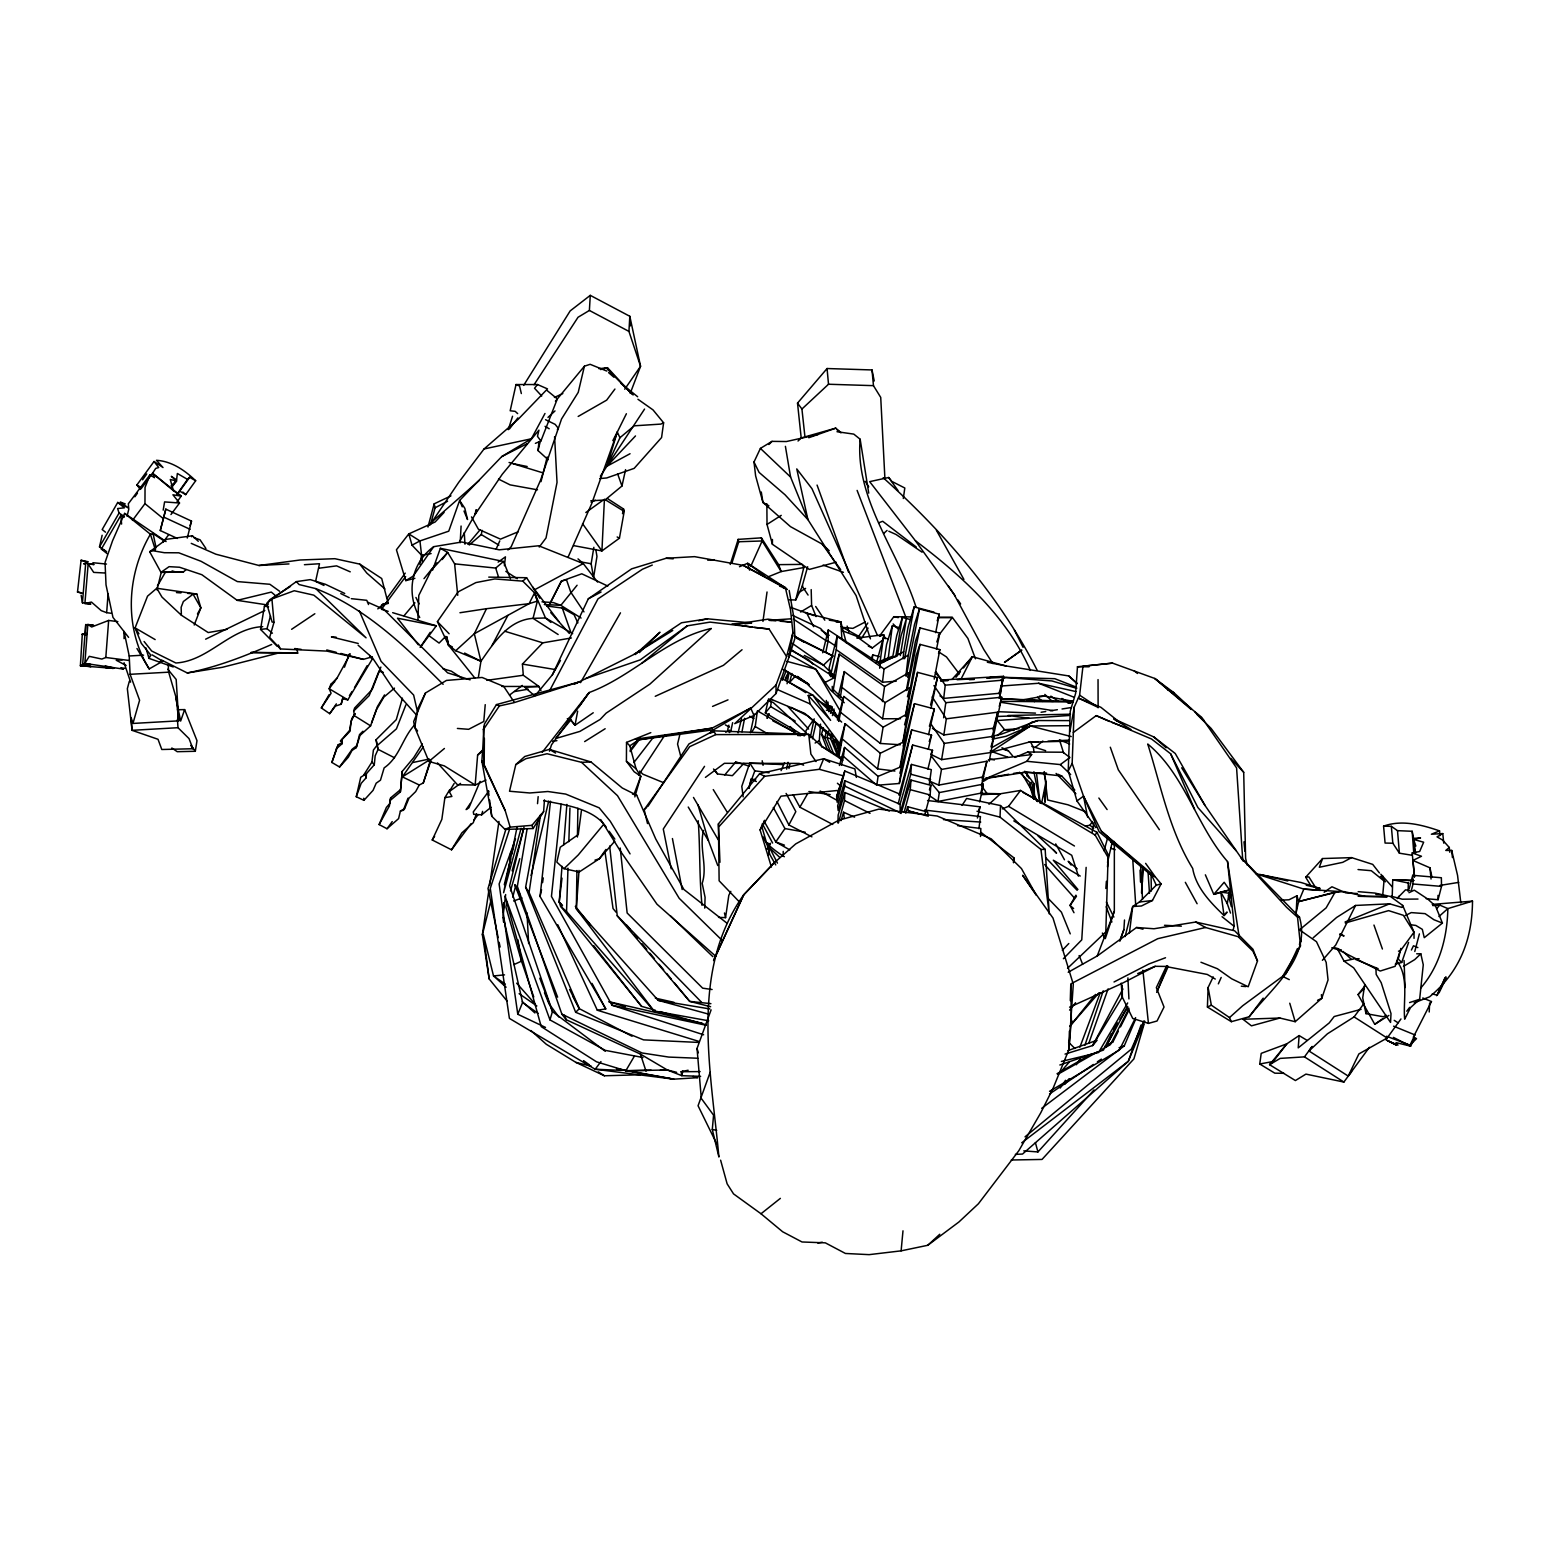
<?xml version="1.0" encoding="UTF-8"?>
<svg xmlns="http://www.w3.org/2000/svg" width="1550" height="1550" viewBox="0 0 1550 1550"><rect width="100%" height="100%" fill="white"/><g stroke="black" fill="none" stroke-linecap="round" stroke-linejoin="round"><path stroke-width="1.5" d="M124.058 638.658L124.058 631.451L129.212 655.979L130.103 674.308L139.597 700.251L132.951 723.443L178.715 720.847L176.177 679.462L167.729 669.193M856.394 777.403L854.903 768.897L823.67 758.744L759.558 773.779L718.425 823.844L719.123 880.788L740.299 902.875M776.046 685.042L734.719 723.656L753.998 715.441L776.027 693.528L776.046 685.042L786.586 656.58L792.941 632.458L790.461 609.46L785.308 587.45L743.264 565.382L694.555 556.644L666.113 558.271L631.625 568.85L588.303 598.823L552.362 674.812L535.196 695.601M1105.286 938.641L1114.334 911.264L1114.353 841.456M698.197 820.725C700.29 849.284 699.147 876.99 702.034 905.374M844.789 786.102L844.808 780.696L900.066 804.276L900.259 812.82L844.789 786.102L838.182 810.514L837.639 805.903L844.808 780.696M634.841 796.913L640.809 776.298L634.105 771.706L626.413 761.244L626.529 742.392L650.806 732.646M484.375 738.342L484.181 764.809L505.184 810.572L510.163 827.138L531.941 825.336L543.624 811.599L544.457 799.858M783.176 855.988L783.215 851.376M836.148 562.185L809.294 569.431L772.404 544.302L772.442 539.477M825.782 652.395L828.107 641.061L828.281 629.92L880.032 663.846L903.708 651.736L908.087 627.169L914.132 606.883L933.991 612.134M576.929 870.499L576.329 908.765L653.984 1010.949L708.718 1020.811M577.433 837.019L577.879 808.306M1095.811 827.623L1076.959 800.924L1068.241 770.873L1070.256 711.237L1075.642 693.315L1077.463 666.752L1112.551 663.129L1154.789 678.474L1173.873 692.676L1191.543 708.951M460.195 542.732L461.086 526.031M1408.117 891.424L1408.311 882.473M837 431.714L853.779 434.116L860.153 439.231C854.844 499.546 898.477 551.703 916.127 607.387M1112.551 663.129L1082.966 666.248L1079.614 695.194L1074.305 706.936L1072.154 763.433L1083.527 796.177L1099.183 831.827L1151.844 875.595L1155.254 876.835L1161.086 883.887L1152.444 900.492L1141.439 905.994L1132.701 906.498L1125.106 936.568M323.989 585.454L315.599 581.386L319.494 563.735L304.42 564.704M837.93 823.011L838.163 815.087L844.866 792.515L889.274 811.076M1069.403 1031.079L1068.841 1049.815L1053.109 1088.236L1040.728 1112.861L1018.796 1150.759L978.399 1203.769L958.927 1221.981L927.772 1245.289L901.112 1250.85L869.143 1254.647L845.428 1253.466L825.336 1242.848L802.028 1241.976L782.653 1231.766L761.011 1213.766L733.538 1193.888L727.124 1183.812L720.614 1160.175M1070.294 1000.641L1070.779 984.25L1071.36 1020.132L1068.841 1049.815L1073.298 984.231L1053.012 918.084L1022.593 875.266L1036.33 895.338L1021.489 868.601L991.225 838.86L937.188 816.017L878.85 809.119L838.724 820.241L795.731 843.898L774.361 862.672L743.709 894.834C689.382 971.056 711.024 1070.507 718.909 1157.017L712.283 1129.466L713.581 1115.186L701.317 1098.446L697.035 1048.478L711.101 1009.864M653.984 1010.949L566.544 911.536L567.978 868.174M568.831 841.669L569.954 807.957M704.746 908.126L705.076 897.295L702.189 883.345C707.846 866.237 698.837 848.044 703.584 830.413M1392.229 895.939L1392.733 879.78L1413.755 880.536L1392.733 879.78L1408.969 883.151M417.899 620.252L418.791 595.413L431.346 570.187L447.679 552.459L440.355 548.312L432.586 570.129M1181.681 767.812L1205.067 805.535L1240.736 857.247L1299.501 917.174C1311.184 958.365 1271.368 988.28 1249.184 1016.761L1231.339 1021.683L1207.411 1007.035L1208.109 987.505L1213.185 976.887M597.564 582.044L583.265 563.58L538.683 545.774L499.236 549.824L461.784 542.016L433.729 546.666C410.847 563.212 405.926 593.534 419.721 617.52M1034.276 799.044L1034.296 784.048L1024.783 771.222M85.386 632.865L85.734 624.592L93.833 625.425L87.846 624.456L84.843 663.419L123.496 669.096L120.687 667.992L125.24 668.263M1040.941 849.439L1049.234 913.841L1045.165 849.4L1040.941 849.439L1000.021 817.141L1000.506 805.554L966.619 798.463L962.027 805.361M1429.216 1011.995L1429.604 1003.315L1431.464 1001.552L1422.764 997.987M341.969 743.826L342.162 739.408L350.106 731.154L350.92 721.622L355.124 713.562L351.772 718.502L349.603 730.36L340.38 741.132L342.162 739.408L341.969 743.826L336.466 748.669L331.874 762.445L339.566 766.998L348.363 757.175L351.986 750.491L356.248 747.623L360.026 735.398L370.605 725.846L376.514 709.629L383.819 697.151L394.494 688.103M838.492 822.759L844.498 800.517L844.866 792.515M980.491 836.496L980.84 828.494L957.532 825.607M1043.789 772.52L1046.037 781.587L1045.049 802.299L1044.216 793.154M1141.536 893.052L1142.776 866.837M1296.265 911.497L1297.001 895.764L1288.98 899.794L1280.746 900.163M1142.428 882.183L1143.183 867.671M107.105 667.236L113.266 668.379L80.387 665.783L82.305 634.144L86.8 633.504M534.053 384.749L578.034 317.266L589.387 310.446L590.279 295.353L629.823 316.297L640.557 366.284L630.211 393.39M624.747 389.205L640.557 366.284L628.932 331.39L629.823 316.297L630.424 325.887M414.489 725.109C402.535 737.8 399.377 757.543 384.148 767.87L380.486 780.154L376.185 783.196L373.066 790.345L363.94 800.342L356.267 796.719L361.189 783.331L366.168 777.771L366.42 773.663L374.286 764.77L375.177 755.857L378.084 749.347L376.108 739.699L396.277 719.665L402.438 698.159M1086.143 867.38L1081.764 939.842L1063.378 958.714M1120.069 940.889L1123.905 929.535L1124.506 920.002M834.927 675.897L831.091 673.204L836.264 649.702L837.155 636.333L884.042 668.98L882.493 682.213L896.21 681.225M484.317 726.233L481.876 760.992L491.776 816.269L504.99 829.405L533.103 828.533L543.624 811.599M579.022 870.422L576.329 908.765L658.208 1000.351L708.815 1014.184M904.115 812.433L910.276 789.686L910.954 780.057L930.814 785.308L930.136 794.956L925.079 813.614M1013.564 862.653L1013.913 857.828L980.898 832.311M822.101 747.023L819.311 740.629L820.531 724.102M1307.096 1040.379L1299.132 1035.574L1298.222 1047.858L1329.222 1022.923L1334.182 1016.529L1361.094 1009.341M111.271 613.277L106.659 612.676L108.074 594.038M84.843 663.419L89.261 656.347L101.854 659.06L105.807 657.491L108.655 620.446L117.858 621.627M900.259 812.82L910.761 774.225L911.477 764.421L931.337 769.672L929.341 784.145M1105.848 888.499L1106.39 881.311M1107.494 866.973L1108.405 855.019L1096.954 832.311L1022.884 792.379M90.811 664.466L82.712 663.691L85.734 624.592M879.683 668.244L880.032 663.846M903.166 658.769L903.708 651.736M655.379 1010.29L641.526 1006.337L560.538 906.169L559.221 902.003L562.011 866.314M563.696 844.886L566.874 804.411M82.441 602.834L85.696 563.192L94.085 564.549L88.137 564.006L84.901 603.512L90.83 604.074L82.441 602.834L81.142 595.239M485.228 704.649L483.794 721.486L468.623 729.314L457.386 728.442M503.033 912.291L503.847 902.72M502.994 910.644L503.634 903.417M132.467 520.413L144.964 503.672L145.041 487.417L149.943 474.901L154.516 477.691L152.539 473.293L155.697 468.41L158.72 467.538L154.031 461.493L136.904 484.937L140.372 489.374M1013.506 862.498L1013.913 857.828M1380.469 876.486L1382.794 876.157L1384.014 880.942L1382.755 894.834L1375.838 894.486M537.521 803.656L538.16 796.642M901.112 1250.85L902.991 1230.816M903.301 498.48L904.812 488.017L891.812 481.391L888.673 477.497L869.666 481.643L915.43 540.756L954.083 594.367L983.901 649.663L992.93 663.613M1230.526 913.086L1227.309 903.689L1229.557 889.971L1224.171 882.279L1213.786 894.369L1205.358 874.82M561.1 804.217L551.451 896.404L611.979 1005.214L703.623 1034.78M882.434 701.588L884.566 686.495L839.189 654.197L833.048 691.145M840.391 697.171L844.285 671.576L885.108 702.615L882.628 718.774L900.531 718.716M1396.918 961.116C1409.26 977.062 1402.944 1000.254 1404.668 1019.222L1410.461 1007.674L1419.645 999.285L1423.268 964.798L1420.808 953.812L1416.7 953.792M1386.126 1015.231L1383.511 1016.781L1365.976 1013.642L1366.325 1010.309M548.099 459.711L538.024 450.566L538.993 441.692M557.768 924.749L597.312 1010.232L605.759 1008.934L540.059 896.481L550.502 801.234M430.861 760.759L423.286 782.982L419.256 784.998L415.671 791.604L409.026 798.114L404.589 808.693L400.404 811.018L398.602 818.613L387.016 828.746L379.111 824.561L389.399 805.981L390.038 800.594L400.384 791.895L402.225 771.396L413.734 757.621L422.298 743.942M82.014 593.146L77.5 592.042L81.084 560.267L88.156 561.739M504.409 565.711L505.436 556.857L498.131 562.107M1432.258 904.406L1472.5 901.131C1472.287 939.513 1459.654 972.005 1429.546 996.844L1414.123 1002.85M562.224 905.801L559.221 902.003L561.991 878.153M905.898 675.936L908.319 655.127L914.539 624.321L919.46 608.956L939.319 614.207L935.677 632.691M945.248 685.178L1002.695 680.159L1000.525 693.179L943.698 698.411L945.248 685.178L936.045 671.828M1031.138 782.285L1034.16 788.369L1034.431 795.111L1033.211 793.445L1034.296 784.048M503.091 915.798L505.649 894.544M508.478 870.906L509.059 866.179M509.621 861.451L510.764 851.996M1129.427 932.906L1132.701 906.498L1139.386 902.023L1156.261 885.186L1161.086 883.887M356.267 796.719L360.743 777.248L366.42 773.663L363.94 774.69L371.923 762.077L373.414 750.045L376.999 745.317L376.108 739.699M171.062 487.727L176.564 479.957L177.378 473.486L187.55 479.415L189.662 477.303L195.668 480.752L185.709 494.624L179.703 491.137L177.049 494.547M843.433 756.361L844.556 747.429L878.075 776.376L876.777 785.269L843.433 756.361L841.417 765.332M888.15 658.944L892.335 625.812L898.942 627.576M872.166 659.544L872.747 654.894L879.373 656.638M400.384 791.895L402.225 771.396M581.386 810.805L578.266 834.597L560.267 847.211L556.837 862.129L564.026 868.697L579.254 871.952L599.346 858.758L614.749 841.262M842.425 760.372L838.821 757.291L845.137 723.676L880.284 753.242L877.591 768.897L894.931 771.028M637.941 399.261L653.015 409.897L663.613 422.782L661.579 437.546L634.163 468.371L606.709 477.962L599.637 478.562M879.877 663.381L883.442 637.651L887.859 638.833M1283.846 1073.317L1274.817 1073.181L1259.743 1063.997L1261.216 1053.361L1286.771 1043.867L1299.132 1035.574M449.81 789.589L444.889 797.649L441.847 819.349L432.237 839.984L451.534 849.807L471.142 823.592M762.949 621.414L767.037 591.984M752.041 731.619L755.238 726.543L757.408 710.83L800.342 735.727M906.304 690.544L915.469 641.138L919.944 627.886L939.804 633.136L936.471 649.295M943.64 717.786L945.791 702.692L933.952 685.565M935.347 672.351L941.238 680.043L1003.548 676.304L999.266 698.333M482.496 750.2L477.632 755.024L475.172 785.036L457.444 784.707L437.429 762.91M542.577 882.628L543.256 877.92M507.044 1001.029L489.161 978.903L482.379 934.727L488.948 889.874M489.645 885.147L498.964 821.423M632.012 1036.233L579.312 1008.663L529.073 892.471L540.562 814.525M718.522 917.368L725.555 917.658L728.81 895.338L730.806 891.366M879.024 785.075L899.31 783.486L901.829 766.436L911.71 729.895L931.55 735.146L928.334 749.134M939.3 792.573L983.262 784.145L981.731 792.98L937.982 801.466L939.3 792.573L929.012 780.386M1364.678 984.734L1362.721 997.909L1365.976 1013.642M400.152 789.919L390.677 797.843L389.806 803.578L386.396 807.376L379.111 824.561M905.374 716.313L916.031 655.882L920.002 644.374L939.862 649.624L934.224 679.113M946.333 718.812L997.696 712.186L994.344 728.054L943.834 734.971L946.333 718.812L932.189 696.899M883.887 661.85L886.581 644.471L892.335 625.812M171.818 747.991L177.243 751.692L195.319 751.285L196.986 740.687L184.624 709.609L177.456 709.726M989.21 761.244L993.976 736.211L944.299 743.399L931.337 724.586M478.407 677.098L480.946 661.249L474.319 633.737L486.468 608.704L529.092 603.686L537.404 601.071L535.06 594.096L545.503 617.966L550.889 622.441M177.359 538.451L160.27 530.546L165.811 509.136L191.502 521.091L187.279 538.044M160.27 530.546L165.811 509.136M776.027 693.528L788.931 657.316L792.941 632.458M804.334 735.94L765.332 712.903L770.583 706.548L771.319 702.034M595.801 549.514L596.963 556.431L593.572 577.607L591.151 563.754L593.863 547.305M900.221 744.775L880.4 743.458L883.093 727.202L907.602 713.697L917.581 672.371L937.421 677.621L931.085 708.059M900.317 655.572L906.44 618.508L900.996 636.042L897.295 655.921L878.734 662.993M902.798 742.702L907.602 713.697L904.561 724.819M930.872 754.385L941.606 759.655L944.299 743.399M277.179 646.273L260.536 629.397L264.43 606.186L268.286 603.88M163.196 510.144L164.591 501.909L179.529 503.014L170.946 514.542M895.764 656.696L902.352 617.462L910.857 619.69M527.019 829.424L517.332 886.309L561.894 1014.165L566.196 1019.706L640.46 1054.116L667.314 1069.984L681.806 1075.681L700.639 1076.359M900.046 766.94L904.425 741.481L914.481 703.681L934.34 708.931L928.566 734.681M930.058 781.413L938.796 785.094L941.489 769.439L931.453 756.206M838.744 721.409L843.801 696.454L883.093 727.202M475.966 509.776L475.153 514.329L459.594 541.454M573.558 545.6L601.923 550.928L619.438 538.199L624.204 511.403L623.565 509.02L607.561 498.635M787.071 683.744L789.008 672.816M1069.888 731.697L1074.305 706.936M945.791 702.692L1001.726 697.229L993.492 735.921M1092.169 832.098L1093.816 822.856M904.658 658.731L914.132 606.883M698.74 1042.433L643.56 1039.876L575.67 1012.305L525.624 887.201L538.238 818.904M423.286 782.982L429.582 762.833M577.666 711.14L575.011 725.264L569.199 718.018M876.777 661.637L883.442 637.651M920.002 644.374L905.491 716.468M741.985 731.774L744.581 718.347M749.154 788.446L750.917 779.282L755.644 779.553M505.184 810.572L481.876 760.992L484.181 764.809L483.387 729.604L484.491 723.908L496.446 704.591L578.886 682.058L634.066 654.391L672.739 630.462M788.969 768.509L789.88 763.937M906.266 675.936L919.46 608.956M419.798 564.239L421.6 555.249L419.934 540.931L408.793 533.898L396.432 549.785L405.771 580.611L414.877 578.344M1041.561 803.559L1046.037 781.587M517.022 827.429L503.595 892.722L521.11 828.223M981.421 785.618L986.943 761.224L941.489 769.439M343.131 697.597L341.174 704.204L335.439 706.083L329.685 713.678L321.334 707.943L329.142 694.613M786.644 769.129L788.039 762.309M907.099 690.176L919.944 627.886M1233.238 929.903L1234.149 925.544L1227.522 861.548C1196.464 825.84 1184.936 774.593 1147.736 744.019C1160.969 786.024 1169.301 830.451 1192.686 868.426C1195.999 887.666 1210.473 902.507 1224.035 915.546L1226.864 912.659M810.243 737.664L814.176 718.832M902.914 742.586L917.581 672.371M682.794 1070.953L681.806 1075.681L681.148 1071.709L688.123 1070.236M356.248 747.623L359.522 734.603L362.952 731.232M730.67 731.813L732.646 722.668M750.413 732.685L754.424 714.163M469.262 544.999L481.275 534.576L482.186 530.371M496.155 549.068L499.778 540.892M590.802 500.805L605.062 499.972L621.976 486.002L625.58 469.631M540.059 896.481L541.551 889.681M429.66 525.392L458.722 482.341L484.046 448.977L518.204 419.275L547.499 388.895L537.521 384.536L516.014 384.555L510.183 410.769L515.181 411.351L517.661 413.618M930.562 704.998L937.421 677.621M900.317 766.882L914.481 703.681M1295.645 914.829L1298.59 901.616L1303.841 889.099L1339.239 891.521L1298.59 901.616L1297.001 895.764M104.838 550.386L99.51 546.898L102.145 535.254M622.499 513.689L623.565 509.02M812.433 738.808L815.998 723.385M341.174 704.204L342.453 698.721L347.839 699.864L372.058 659.428L369.714 655.476M390.038 800.594L390.677 797.843M830.839 752.486L824.813 737.936L826.363 731.232M830.49 713.31L832.04 706.587M899.31 783.486L911.71 729.895M765.332 712.903L768.587 698.837M1107.514 862.401L1111.912 843.568M781.084 770.641L784.571 762.639M768.219 854.941L769.827 848.102L769.033 843.626M606.825 371.07L590.124 364.308L584.408 366.207L578.227 392.363L561.546 418.984L540.621 480.054L511.19 546.743L507.935 549.959M727.26 923.413L683.879 889.467L655.727 838.976L636.682 795.169L622.286 788.02L590.976 761.961L549.359 749.386L524.752 756.497L515.801 764.596L509.524 791.236L529.771 792.98L547.867 791.507L565.711 794.084L599.172 807.821L610.254 821.248L630.056 853.876M531.088 875.479L548.7 801.098M804.915 735.281L806.019 730.631L812.82 720.789M1400.812 948.406L1398.274 959.101L1401.723 962.434L1408.601 942.439M680.237 732.937L677.563 744.077L681.109 757.698M156.996 589.949L161.258 572.26M979.581 801.893L981.731 792.98M822.701 652.763L828.281 629.92M538.024 450.566L540.252 441.479M504.292 884.663L510.628 858.855M511.791 854.147L514.096 844.769M523.997 827.332L509.621 885.844L552.439 1011.549L605.236 1051.268M838.279 696.086L844.285 671.576M898.244 803.791L912.659 745.027L932.519 750.278L927.908 769.091M977.391 817.993L980.123 806.833L927.559 800.517M833.919 754.366L827.002 737.529L828.63 730.941M832.428 715.596L834.055 709.009M738.052 732.898L741.52 718.948M789.008 599.811L795.712 599.986L803.811 567.552L802.241 564.394L778.604 564.646L761.379 537.85L738.168 539.381L730.244 564.452M899 795.189L912.659 745.027M929.399 726.214L934.34 708.931M127.042 516.208L128.747 509.408L128.34 503.75L149.943 474.901M541.008 481.643L547.189 456.959M482.379 934.727L491.176 899.659M387.016 828.746L392.228 821.577M837.872 756.206L830.664 738.788L831.846 734.119M999.343 697.829L1000.525 693.179M512.759 897.121L515.724 885.476M837.155 636.333L829.056 668.186L831.091 673.204M907.447 696.803L909.773 687.658L885.108 702.615M991.942 737.296L994.344 728.054M1426.194 898.709L1438.071 899.717L1441.519 886.406L1441.364 877.746L1412.728 875.304L1409.221 888.673M728.868 725.167L727.764 729.449L729.372 732.549M833.183 677.137L839.189 654.197M1411.294 890.63L1413.038 883.984L1412.728 875.304M1414.782 951.487L1419.393 933.894M1002.346 680.857L1003.548 676.304M427.974 527.058L434.155 503.847L450.972 495.864M805.748 692.637L789.531 682.446L791.934 673.475M907.622 677.253L908.842 672.7L884.566 686.495M992.969 729.914L997.696 712.186M272.412 633.194L267.007 628.68L270.456 615.97M837.426 720.072L843.801 696.454M999.246 706.374L1001.726 697.229M430.726 523.842L435.104 507.78L434.155 503.847M512.139 870.829L523.454 829.25M845.137 723.676L838.647 747.468L838.821 757.291M998.994 693.741L1002.695 680.159M1104.104 850.795L1107.882 836.942M978.903 828.727L980.472 816.598L924.594 810.069M903.166 746.015L904.425 741.481L880.284 753.242M982.119 778.488L986.943 761.224M807.647 566.738L802.183 586.132L808.073 595.064M990.973 746.926L993.976 736.211M839.422 765.487L844.556 747.429M899.872 773.295L901.829 766.436L878.075 776.376M980.685 793.174L983.262 784.145M900.066 804.276L911.477 764.421M488.793 791.217L473.293 811.89L473.699 814.331L481.624 814.835L482.612 811.367M507.199 902.313L505.881 906.924L521.498 961.155L533.762 996.999M510.512 890.824L519.773 858.661M344.72 593.456L325.519 584.331L310.291 579.623L296.36 581.618L271.928 598.959L274.001 622.344L269.642 637.418L280.414 648.946L326.876 651.097L363.339 659.351L372.329 656.812M1143.978 1024.55L1133.902 1058.902L1042.026 1159.439L1011.278 1160.001M642.998 1057.526L605.256 1050.358L549.959 1019.9L552.439 1011.549L539.768 978.166M827.39 749.832L821.481 734.274L823.418 727.706M828.591 710.171L829.889 705.792M871.449 659.292L872.747 654.894M836.632 796.7L844.808 771.009L837.136 802.241L836.632 796.7L844.808 771.009L900.531 794.414M901.034 813.498L910.954 780.057M929.438 789.919L930.814 785.308M506.094 828.572L488.017 888.538L498.17 937.653M370.605 725.846L354.466 715.771L353.691 711.043L354.621 708.001L372.194 689.498L380.874 667.101M626.394 413.734L617.288 432.062L606.883 466.279L600.373 476.218M840.991 820.686L843.587 812.219L854.573 817.16M905.762 813.208L907.738 806.756L927.597 812.006L928.276 816.191L908.416 810.941L907.738 806.756M1228.743 898.128L1230.061 893.866M902.352 617.462L896.772 635.403L892.858 656.134L876.137 662.741M788.931 657.316L794.917 638.368L794.065 618.779L789.183 590.434M190.108 525.489L191.502 521.091M549.475 751.208L551.509 744.833L589.116 692.54C632.264 676.556 665.783 638.523 711.295 628.486L649.857 684.151L606.127 713.155L600.16 719.433L579.894 731.406L555.539 738.575L570.788 719.956L575.011 725.264L593.243 712.768M508.264 429.679L512.546 416.252M731.833 563.309L738.749 541.744L738.168 539.381M937.208 620.794L939.319 614.207M1358.188 891.657L1374.85 893.071L1390.505 896.52L1402.692 905.433L1414.007 932.228L1399.999 951.371L1395.155 966.309L1380.217 971.036L1338.58 949.859L1331.779 947.806M509.562 829.289L490.284 888.382L509.408 1018.408L595.181 1069.248L673.882 1079.168L697.732 1077.676L693.044 1076.494M936.82 641.971L939.804 633.136M1084.884 1045.32L1103.232 990.818M710.171 1072.309L698.062 1105.751L716.759 1143.919M782.847 764.576L749.754 763.104L741.791 786.354L743.167 796.894M938.525 653.461L939.862 649.624M184.624 709.609L180.653 721.06L175.789 697.694M1141.033 1025.054L1128.322 1061.304L1022.535 1154.053L1015.347 1154.362M342.356 742.373L338.191 744.814L331.874 762.445M1088.798 1043.266L1108.076 988.919M1402.692 905.433L1401.975 907.447L1389.614 903.824L1355.591 905.452L1336.623 917.464L1313.199 937.769M476.489 813.711L473.254 822.721L461.842 832.893L451.534 849.807M630.056 453.724L606.883 466.279L619.942 437.72L617.288 432.062L591.616 503.866L568.172 556.954M1408.969 892.703L1414.278 890.165L1427.724 899.019L1435.591 906.188L1442.411 923.083L1424.256 937.692L1422.319 929.341L1415.848 925.447L1409.744 924.614M1068.202 972.257L1097.381 955.885L1136.557 927.501L1153.994 928.76L1195.728 922.037L1234.633 930.794L1252.981 949.278L1257.496 960.942L1248.176 986.769L1231.649 978.786L1217.389 968.731L1200.959 962.259M515.511 838.996L499.119 883.984L517.778 1014.243L545.523 1027.418M371.535 722.804L377.444 706.587L384.516 694.904M748.476 788.136L754.811 770.834L749.754 763.104M513.961 701.743L503.711 686.417L482.089 677.466L446.439 680.431L425.475 693.005L413.656 721.583L414.741 727.26L428.904 761.418L444.327 765.894L475.172 785.036L486.002 780.018M929.225 741.462L931.55 735.146M344.449 667.197L349.331 654.042M1079.885 1047.219L1100.19 992.891M1119.662 940.85L1123.905 929.535M350.281 653.868L336.989 678.183L330.77 684.48L329.181 688.723L331.099 693.276L321.334 707.943M1351.619 857.634L1322.576 858.545L1319.321 867.264L1342.726 862.342L1351.619 857.634L1372.699 864.377L1379.403 872.941M634.028 794.317L640.809 776.298L636.062 768.781L629.823 745.841L626.529 742.392M476.799 510.047L475.153 514.329L502.258 474.261L538.935 430.144L537.482 436.364L540.911 440.994L535.389 443.358M764.576 820.299L761.999 827.041L769.904 854.631L775.717 864.9M1070.546 1025.654L1072.251 1021.159M1097.168 956.118L1114.334 911.264M194.215 625.018L200.861 607.852L196.831 594.057L156.782 588.264L147.541 596.149L135.083 627.886L141.321 643.366L150.834 655.204L148.955 658.363L173.251 666.965M400.404 811.018L403.291 810.321L408.018 798.153M540.911 440.994L557.322 398.912L547.247 390.639M405.906 704.843L396.432 728.849L377.599 745.221M771.454 867.07L760.101 829.967L762.697 823.476M768.877 713.891L767.076 718.386L769.168 714.085M782.363 680.295L785.966 671.344M329.685 713.678L336.35 703.874M517.778 1014.243L522.583 1002.521L503.227 916.728M931.066 753.862L932.519 750.278M759.558 773.779L764.654 776.279L819.33 769.304L823.67 758.744L829.715 762.29M1144.772 1021.276L1128.322 1061.304L1021.702 1142.815M1156.649 992.368L1167.615 965.669M480.093 781.394L468.914 807.783L466.124 809.604L470.367 803.404M1111.544 1033.559L1103.426 1050.086L1059.832 1065.005M1041.716 1108.327L1124.254 1045.882L1135.608 1019.28M339.566 766.998L352.373 749.038L356.655 745.763M166.083 541.57L124.62 513.399L112.549 540.776L105.051 562.417L106.02 584.893L112.956 617.384L128.611 637.379M1218.339 983.863L1221.187 977.449M336.466 748.669L338.191 744.814M978.728 809.991L980.123 806.833M1143.958 1020.869L1131.384 1049.098L1025.034 1136.828M1157.521 990.469L1168.158 966.58M750.684 566.506L762.154 540.969L761.379 537.85M1297.466 948.561L1285.957 973.846L1242.635 1005.795L1229.518 1017.575L1231.339 1021.683M1299.384 944.357L1301.303 940.133M743.709 894.834L713.601 960.496L743.709 894.834L774.361 862.672M829.231 550.773L822.352 544.205L790.5 526.651L762.949 502.452L755.625 475.869L753.998 461.997L760.411 448.396L772.016 441.363L786.393 441.537L818.09 434.484M1166.666 965.727L1156.339 987.621L1164.031 1007.035L1157.056 1021.004L1148.434 1023.388L1132.74 1018.466L1122.336 997.212L1121.173 983.146M1369.406 1047.277L1343.889 1082.055L1305.933 1074.111L1295.393 1080.544L1269.566 1064.695L1280.164 1058.398L1304.48 1056.868L1312.133 1046.424L1308.975 1050.978L1348.229 1076.087L1358.866 1053.942L1387.134 1038.016L1400.967 1018.951M1386.572 1036.253L1410.035 1045.146L1414.026 1036.834M1414.627 1037.822L1410.636 1046.153L1396.066 1042.608L1397.984 1045.107L1387.289 1040.592L1396.453 1045.107L1385.622 1039.546M1117.395 1022.923L1105.848 1046.928L1127.722 1006.531M1410.035 1045.146L1416.526 1038.616L1413.309 1037.163L1431.464 1001.552M1411.411 950.014L1413.464 945.791L1417.862 947.592M557.361 429.796L558.174 428.149L555.191 424.39L545.581 419.701M785.889 679.675L787.981 675.374M1444.91 977.837L1437.334 995.255L1432.258 993.899M1439.039 992.872L1446.208 978.089M425.475 693.005L418.054 708.098L414.741 727.26L417.551 730.941M795.712 599.986L802.667 585.803M1436.637 995.681L1445.918 976.732M1107.068 1045.979L1112.978 1041.813L1118.325 1031.196M1120.456 1026.933L1129.02 1009.922M1135.608 1017.633L1119.332 1050.086L1049.544 1091.336M1355.591 905.452L1335.751 944.996L1322.402 960.303M534.576 592.875L529.092 603.686L474.319 633.737L455.7 650.729L448.279 644.877L446.71 636.585L448.802 645.556L437.41 621.627L458.122 591.868L475.908 582.587L494.799 578.944L522.796 581.153L534.576 592.875L537.404 601.071L533.045 618.353C508.09 620.077 493.966 642.766 480.946 661.249L455.7 650.729M961.039 679.094L972.373 656.735L1006.008 665.958L1068.783 675.955L1077.037 683.298M1129.001 1008.256L1110.401 1044.622L1101.973 1049.389M549.398 604.481L561.371 581.153L581.773 573.791L607.813 586.074M612.851 440.626L617.288 432.062M811.909 836.864L788.873 824.949L795.828 811.638L786.102 793.426M1068.241 770.873L1072.154 763.433M492.028 645.498L507.896 615.428M785.327 678.299L788.388 672.564M1122.936 988.958L1092.576 1045.591L1065.024 1054.097M444.094 512.411L435.104 522.001L408.793 533.898L412.029 545.174L419.934 540.931L448.744 531.185L459.614 500.476L501.735 456.591L531.379 438.786L544.98 413.482M367.195 665.609L354.524 687.561M197.47 613.897L200.861 607.852L193.091 594.192L183.365 601.516L181.137 607.329L181.389 615.234L208.204 632.555L226.998 629.339M552.362 674.812L560.461 660.436M580.553 682.639L620.465 612.831M1358.652 896.288L1387.211 896.733L1364.775 896.326L1344.082 891.599L1335.131 892.102L1326.141 907.874L1299.966 929.458M125.221 503.886L120.338 502.103L128.476 508.012L117.722 502.452L102.184 529.538L105.497 532.192M832.738 824.464L799.877 807.201L807.763 793.484M549.281 691.339L597.971 598.901L642.456 569.238L652.279 565.072M99.51 546.898L119.079 513.031L117.606 508.555L124.426 507.819L117.722 502.452M107.279 553.757L101.37 549.049L120.861 515.356L124.388 516.944M157.403 586.016L165.501 572.047M1075.933 895.183L1070.043 905.394L1073.995 912.717M549.959 1019.9L504.99 896.132L541.241 1026.642L596.556 1061.827L625.812 1070.74L634.434 1056.073M1282.761 976.209L1300.527 945.926L1297.544 917.251L1286.597 907.331L1240.736 857.247L1243.236 861.199M1127.683 1002.947L1098.524 1052.527L1061.401 1061.44M444.889 797.649L451.903 796.467L449.248 791.566L454.169 783.486M766.804 849.381L770.524 843.258M1122.374 996.844L1092.576 1045.591L1097.09 1040.244L1067.892 1050.609M1113.656 1029.762L1117.473 1023.581M1119.991 1019.474L1127.606 1007.112M760.101 829.967L780.987 796.158L838.802 790.345M644.567 409.064L606.883 466.279L635.5 435.938M523.667 385.369L570.167 310.911L590.279 295.353M349.428 695.621L351.986 691.591M432.237 839.984L434.62 836.225M861.819 637.864L868.058 628.079M638.639 775.097L665.163 734.642M647.997 806.291L688.936 743.942L713.659 730.825L808.751 734.39L821.752 746.422L842.812 760.197M1085.291 826.034L1089.941 825.239L1092.401 821.5M704.533 766.339L663.284 829.037L671.208 868.833M1067.543 968.285L1105.809 931.899L1108.095 857.441L1095.152 835.062L1096.954 832.311M550.095 603.551L561.371 581.153L566.447 579.642L570.768 592.178L583.982 611.882M420.224 647.299L430.241 632.284M419.256 784.998L402.361 776.86L423.382 746.868M483.387 729.604L499.352 705.947L513.748 702.751L578.886 682.058L574.643 684.112M938.234 635.907L952.378 617.462L967.898 638.406L975.454 658.808M858.39 636.721L867.806 623.003M773.314 807.511L784.939 828.572L775.775 841.941L789.764 849.884M1060.219 1088.042L1065.567 1080.272M1076.281 1064.753L1080.292 1058.941M134.889 496.794L137.466 493.113M413.424 575.767L433.729 546.666M579.099 706.684L589.116 692.54L542.229 752.312M1076.494 896.268L1070.043 905.394L1073.608 908.571M177.01 494.256L187.55 479.415M605.953 849.439L599.346 858.758L594.967 860.153M142.581 479.802L146.746 473.951M1420.614 988.202C1439.756 966.076 1447.235 937.421 1447.855 908.61L1472.5 901.131M982.216 780.096L1026.836 761.302L1031.661 754.579L1027.786 752.002L1014.901 757.446M179.703 491.137L189.662 477.303M647.512 823.554L644.18 809.662L689.711 746.654L715.771 734.603L808.751 734.39L810.863 754.017L815.998 761.592M380.389 607.387L383.141 603.589M387.287 597.874L405.228 573.132M1397.422 898.574L1399.34 895.958M176.932 501.967L181.214 496.136L152.539 473.293L141.069 488.773M630.075 750.316L637.205 740.629M1308.975 1050.978L1327.42 1033.811L1354.099 1016.916L1363.826 1003.683M381.649 609.072L405.654 576.581M336.989 678.183L329.181 688.723L347.839 699.864M879.451 636.159L893.827 616.706L912.562 616.958M420.418 647.222L436.286 625.851L392.673 612.676M163.021 542.306L168.562 534.866M614.924 389.05L606.67 400.132L578.169 416.446M1406.761 1011.201L1409.667 1007.345M539.226 547.053L546.026 537.986L557.031 482.418L554.59 436.674M1002.269 808.906L1008.566 806.329L1020.52 790.442L1095.152 835.062M600.954 1061.576L595.181 1069.248L621.124 1070.353L616.493 1068.609L673.882 1079.168L625.812 1070.74L651.174 1070.275M1249.184 1016.761L1263.173 998.161M1348.229 1076.087L1351.6 1071.631M509.446 428.963L517.874 417.899M630.153 751.595L640.266 738.342M1273.286 1061.479L1286.771 1043.867L1269.566 1064.695L1273.286 1061.479L1259.743 1063.997M1064.676 1084.419L1069.112 1078.664M633.873 762.542L652.86 737.955M170.946 488.25L176.564 481.023L171.333 476.334L176.564 479.957M442.196 559.531L447.679 552.459L454.615 563.851L457.734 595.316M473.874 820.105L477.981 814.854M1388.878 1015.444L1374.753 1024.298L1358.071 994.596L1365.007 985.781M274.001 622.344L272.122 622.034L266.736 603.667L269.952 599.598L290.509 586.384M537.521 384.536L534.537 388.256L541.725 396.025M955.962 677.292L960.438 671.673M963.422 667.953L972.373 656.735L952.068 679.346M191.619 536.784L192.432 535.777L198.264 541.279M794.22 636.197L832.951 655.999L823.457 665.163L804.276 655.437M1069.713 1026.468L1095.54 994.422M403.291 810.321L404.589 808.693M424.002 578.634L436.829 562.863M1069.597 1010.096L1075.584 1002.734M1226.961 911.962L1224.035 915.546L1220.799 892.044L1229.557 889.971L1213.786 894.369L1220.799 892.044L1228.375 893.168M555.442 401.218L584.408 366.207M603.105 825.065L578.247 854.961L564.026 868.697M467.868 544.36L480.074 529.809M404.066 615.718L414.935 602.834M724.761 774.903L735.63 762.135M801.156 437.507L797.514 403.116L827.061 368.532L872.011 369.946L874.219 380.971M1061.304 1071.283L1068.977 1062.389M1070.585 1025.325L1099.027 992.756M1436.753 908.552L1439.756 905.103L1447.855 908.61L1438.962 916.515M713.949 731.91L709.629 733.324L712.768 729.837M1023.775 1150.875L1037.938 1151.941L1094.029 1089.921M1311.087 886.019L1305.681 877.222L1322.576 858.545M577.084 585.241L560.848 605.333L544.321 604.539M719.142 826.441L764.654 776.279M789.531 682.446L795.615 675.877M939.784 1234.246L927.772 1245.289M571.408 637.961L542.791 642.843L522.428 664.078L523.299 675.257L538.916 686.456L540.969 690.641M743.884 763.356L732.394 775.659L717.476 773.954L713.523 768.994M1062.293 950.324L1068.803 943.504M445.702 636.372L439.096 643.076L429.505 636.081M768.936 444.501L772.016 441.363M575.67 1012.305L579.312 1008.663L569.606 989.481M353.691 711.043L369.152 695.64L378.994 671.111L383.354 672.429M639.375 652.589L659.971 632.206L635.326 654.526M1358.071 994.596L1364.407 988.299M1420.808 953.812L1414.704 959.624L1403.447 966.406M798.018 441.014L801.292 437.914L835.779 428.149L841.049 432.779L837.155 429.951M804.954 436.945L801.931 409.026L828.514 384.245L873.464 385.659L880.729 397.42L884.837 477.168M547.983 417.415L555.016 410.924M988.977 804.256L1000.486 793.755L1020.52 790.442M192.432 535.777L166.528 539.303L149.691 551.761L160.968 572.337L183.287 572.124L186.136 569.548M266.736 603.667L271.928 598.959L294.229 590.744L313.817 595.161L366.071 637.825L315.774 588.613L299.111 584.563L296.36 581.618M522.796 581.153L526.593 577.724L539.807 598.222M883.771 533.394L887.046 530.449M709.629 733.324L713.194 730.127M644.18 809.662L646.738 807.414M1397.577 897.973L1405.521 889.836L1409.783 890.456M1279.874 1018.04L1251.451 1025.848L1242.984 1019.261L1279.874 1018.04L1295.199 1021.702L1321.763 998.336L1328.04 979.949L1326.18 962.395L1316.493 941.722L1299.404 929.748M432.004 521.808L479.221 480.461M171.12 485.654L176.564 481.023L170.287 479.493L173.387 490.653L181.214 496.136L172.922 494.799L179.529 503.014M454.615 563.851L495.709 568.075L503.517 561.468L510.454 578.751M1035.458 747.274L1042.84 741.036M1443.747 843.161L1442.779 833.59L1437.024 836.864L1442.566 840.003L1449.289 847.482L1445.801 850.446L1451.711 850.427L1457.562 875.382L1460.836 902.972M742.043 649.741L723.443 665.318L655.243 696.299M619.942 437.72L634.183 425.824L660.823 424.099L663.613 422.782M159.824 661.908L161.878 660.203L187.279 672.952L222.347 667.314L279.93 652.666L297.677 653.17L297.077 649.062M428.904 761.418L444.424 748.476M642.107 662.993L687.231 625.851L710.036 622.112L769.071 629.029L786.586 656.58M477.632 755.024L482.961 750.646M481.624 814.835L491.04 807.298M761.011 1213.766L780.367 1198.363M996.979 735.688L1004.555 729.701L1019.048 728.713M868.329 646.118L872.301 647.958L883.384 639.569L883.674 634.686L856.879 638.116M509.543 695.059L522.331 685.429M705.424 777.383L724.393 763.317L799.18 763.414L803.636 765.158M1073.336 732.491L1096.218 715.616L1151.514 738.982L1170.657 753.804L1197.859 807.492L1236.144 850.737M1026.836 761.302L1060.316 764.576L1069.907 757.504L1062.951 752.215L1027.786 752.002M377.774 608.879L387.248 601.981L388.159 603.396L381.455 605.294M687.231 625.851L640.247 659.874L585.706 678.571M1076.959 800.924L1083.527 796.177L1101.391 831.246L1151.844 875.595L1156.261 885.186M449.248 791.566L460.563 783.409M585.822 512.527L602.562 500.514M1324.204 892.257L1331.915 886.774L1345.923 892.916L1357.432 893.517M1374.753 1024.298L1382.561 1018.796M162.033 661.598L149.207 668.922L136.962 648.52M1049.544 1093.951L1093.389 1064.462M1097.381 1061.789L1101.372 1059.115M291.613 629.3L314.844 613.742M629.823 745.841L638.833 739.796L711.993 728.171L750.684 708.059L753.998 715.441M634.066 654.391L681.516 622.771L707.498 618.818L751.518 622.964L744.949 623.778M330.77 684.48L334.626 681.942M991.806 751.324L1030.459 725.981L1070.139 725.691M772.404 544.302L767.018 524.442L781.239 515.356M584.641 741.597L605.159 728.732M402.361 776.86L429.679 759.771M798.269 592.817L805.593 588.399M1022.399 728.151L1032.223 722.184L1037.919 720.537L1069.364 720.614M405.771 580.611L413.927 575.689M800.594 612.018L811.599 605.43L811.192 589.601M982.874 781.704L989.094 777.964L1026.584 772.094L1061.75 776.007L1074.809 790.093M271.676 644.471C244.764 656.192 216.38 667.275 187.279 672.952M1071.244 736.56L1030.459 725.981L992.136 747.429M515.801 764.596L525.876 758.686L547.092 753.746L581.541 762.329L590.976 761.961M750.684 708.059L713.601 729.759L638.833 739.796L635.384 739.195L711.993 728.171M884.042 668.98L908.319 655.127M815.106 743.031L819.311 740.629M1022.186 727.919L1032.223 722.184M1057.022 1073.724L1090.192 1054.814M1104.704 1046.541L1112.978 1041.813M264.817 610.487L205.627 639.181M1057.701 1074.363L1097.749 1051.772M566.719 722.203L570.788 719.956L567.319 718.619M588.303 598.823L601.071 592.023M1071.205 983.669L1157.753 938.699L1205.532 927.501L1238.14 936.684L1252.923 951.158L1257.496 960.942M435.104 507.78L447.582 501.231M865.21 621.996L852.926 628.37L841.921 627.324M1114.024 981.983L1149.131 963.887L1165.522 957.745M1215.277 979.058L1207.276 974.446L1165.387 966.425L1155.176 966.309L1121.696 983.572L1069.577 1007.171M825.394 682.271L834.733 677.505L790.113 648.966M501.735 456.591L527.077 443.726M591.151 502.297L595.278 500.204M725.671 732.239L729.721 730.205M1405.23 915.585L1411.256 912.601L1425.109 913.648L1433.924 919.731L1442.411 923.083M1414.549 876.99L1412.922 860.444L1421.466 856.259L1412.186 852.946L1414.472 876.719M155.775 548.836L149.691 551.761L152.404 550.657L164.319 552.711L178.812 552.808L201.035 561.294L237.344 581.579L269.855 584.273L279.639 591.286M1207.411 1007.035L1211.344 1005.194L1229.518 1017.575M1317.577 1000.292L1321.763 998.336L1321.414 994.635M554.416 397.459L562.824 393.545M513.903 964.604L521.498 961.155L517.913 939.784M534.537 589.794L583.265 563.58L578.014 558.891M504.99 829.405L510.163 827.138M712.554 706.413L727.996 699.864M1030.459 725.981L1006.066 736.289L992.136 739.195M739.466 566.719L747.662 563.289L786.024 588.186L779.669 586.21M879.586 636.391L883.674 634.686L885.302 638.678M518.184 531.786L500.476 539.148L478.388 529.209L471.491 516.886M1137.7 973.555L1155.176 966.309M1439.892 835.624L1439.543 830.897L1431.386 834.229L1442.779 833.59M1001.222 679.346L1005.698 677.524L1052.004 680.954L1076.746 688.355M1345.109 921.959L1389.614 903.824M767.831 576.968L781.2 571.562L803.811 567.552M1411.876 855.232L1399.398 853.197L1392.83 843.219L1385.08 843.064L1383.588 826.169C1401.646 819.466 1422.028 824.833 1439.543 830.897M878.656 522.815L882.686 521.265L916.283 547.053M1037.919 720.537L1001.261 734.196L992.291 736.25M513.651 901.015L521.962 897.934M1119.061 1047.761L1124.254 1045.882M85.696 563.192L83.7 563.909L87.594 562.185L81.084 560.267M808.751 437.739L835.779 428.149M1409.57 1002.579L1419.645 999.285M108.655 620.446L91.663 626.994L87.846 624.456M1341.37 949.898L1337.631 949.298L1344.063 961.116L1354.894 958.694M986.846 678.396L991.458 677.04L1054.794 678.687L1076.591 687.231M1345.322 922.986L1388.606 910.625L1403.389 915.314L1414.007 932.228L1414.046 938.331M600.586 369.559L607.484 367.699L631.625 393.7M992.155 751.982L1028.716 742.198L1038.345 741.714M1395.291 964.139L1401.723 962.434M1298.59 901.616L1335.131 892.102M262.725 626.646C229.787 628.079 208.688 661.075 175.867 662.993L151.687 651.019L144.092 641.506M164.61 541.279L153.062 533.568L150.408 534.227C126.499 575.05 123.884 628.234 149.207 668.922M767.734 700.716L772.423 699.554M1359.079 958.656L1355.688 959.489L1378.124 968.653M183.287 572.124L160.968 572.337L169.086 566.661L179.529 567.242L201.868 574.721L237.227 600.354L271.308 592.081L276.249 596.246M744.911 622.732L767.947 619.167L791.507 622.151L780.367 621.24M84.901 603.512L91.45 602.078L101.254 610.642L106.659 612.676M698.566 620.775L707.498 618.818M484.046 448.977L531.379 438.786M412.823 762.523L429.272 759.035M1412.186 852.946L1419.664 851.493L1423.656 842.212L1413.6 839.422L1415.596 853.023M988.338 759.829L1031.661 754.579M938.796 785.094L983.746 776.821M817.78 1243.042L822.314 1242.228M1023.116 699.825L1044.196 696.066L1072.484 701.162M412.029 545.174L421.6 555.249L431.113 553.583M514.561 691.552L528.201 689.188M985.606 778.255L1008.856 774.244M1013.506 773.431L1018.156 772.636M1439.931 885.438L1458.744 882.376M1067.834 703.08L1072.503 702.344L1067.698 702.111M1041.077 712.264L1045.727 711.528M1050.396 710.811L1057.371 709.706M1062.041 708.989L1071.36 707.517M552.594 741.307L556.915 740.648M459.943 612.734L486.468 608.704M941.606 759.655L991.419 752.447M598.998 368.726L607.484 367.699M486.816 680.334L523.299 675.257M191.251 543.372L215.857 554.202L258.986 565.498L300.08 559.996L334.858 558.697L359.774 564.123L381.707 578.518L388.159 603.396M319.358 568.172L336.582 565.866L350.242 571.834M1139.386 902.023L1152.444 900.492M260.536 629.397L267.007 628.68M82.712 663.691L84.998 664.621L80.6 665.434L91.101 666.539L80.387 665.783M504.525 974.873L493.52 975.958L483.445 934.921L489.161 978.903M1305.681 877.222L1308.878 876.913L1316.531 888.964M797.824 735.572L802.59 735.184M707.769 560.209L714.201 559.686M840.894 745.317L810.262 703.991L808.248 695.427L812.82 695.097L841.669 722.087M1000.68 686.069L1038.597 683.259L1075.913 691.552M1069.132 715.48L997.289 720.537L1004.555 729.701L1014.107 730.418M775.93 620.872L769.246 620.31L791.062 618.818M1432.743 905.587L1439.756 905.103M1383.588 826.169L1391.338 826.344L1397.499 830.645L1412.166 831.284L1413.6 838.376L1420.556 837.949L1413.6 839.422L1415.867 846.087M625.812 1070.74L667.314 1069.984L676.672 1072.348M129.212 655.979L143.569 655.166M122.121 659.893L116.231 660.242L126.151 665.493M132.951 723.443L131.111 717.611L132.06 730.321L158.023 739.292L161.801 749.502L192.936 748.747L189.023 738.594L177.998 727.706L132.06 730.321L127.352 688.646L129.309 681.341L130.607 682.077L124.058 662.722M130.103 674.308L168.679 672.177L176.235 698.12L178.715 720.847L177.669 716.972M258.986 565.498L288.978 563.929M1047.974 741.21L1069.655 740.106M940.54 680.528L947.651 680.179M957.106 679.694L973.691 678.861M987.893 678.125L999.711 677.524M751.518 622.964L732.084 623.894L752.215 627.13M836.206 622.131L840.817 621.918L846.222 642.727M981.382 794.646L1000.486 793.755L981.266 793.368M940.656 680.993L947.864 680.663M969.428 679.675L974.233 679.462M1297.544 917.251L1299.501 917.174M193.091 594.192L196.831 594.057L187.763 593.398M998.568 716.429L1010.581 716.003M738.749 541.744L762.154 540.969L781.2 571.562L778.604 564.646M640.441 1074.77L604.403 1075.777L575.961 1062.428L546.239 1044.235L530.914 1030.537M1028.716 742.198L1069.074 741.152M1070.469 714.201L1008.062 715.499L1029.316 718.289M660.397 1070.12L667.314 1069.984M1039.449 696.144L1044.196 696.066M938.234 617.636L952.378 617.462L938.331 617.288M1417.998 899.058L1402.169 899.194L1391.222 896.191M681.148 1071.709L700.116 1071.592M501.851 686.456L538.916 686.456L524.636 687.134L533.684 694.981M543.663 800.653C564.646 805.089 593.185 807.996 606.341 827.351M1077.463 666.752L1089.069 666.791M279.93 652.666L250.906 652.511L297.677 653.17M1001.494 701.317L1073.007 701.976M1358.149 896.249L1364.775 896.326M488.754 577.123L526.593 577.724M769.246 620.31L771.919 620.349M1022.845 772.307L1046.599 773.121M999.479 711.76L1035.497 713.116M336.079 637.127L331.429 636.934L358.224 643.463M1072.852 701.588L1000.506 698.721L1022.089 699.864M697.791 1058.243L668.786 1057.081L642.068 1052.973L561.894 1014.165M1026.875 700.096L1053.283 701.394M1164.496 925.292L1181.391 926.164M104.334 572.977L93.698 572.396L88.137 564.006M826.382 710.229L831.188 710.52M541.996 601.846L553.428 602.601L560.848 605.333L581.095 618.043M943.427 819.601L980.724 822.062M176.448 592.584L180.982 592.914M710.908 1003.664L689.711 1001.378L617.229 915.759L609.654 846.048M82.092 634.376L86.432 634.706M666.113 558.271L673.204 558.833M1320.406 890.417L1303.841 889.099L1256.256 873.871L1301.031 882.493L1320.116 888.46L1306.243 885.244M1413.038 883.984L1441.519 886.406M1241.298 986.188L1245.89 986.575M1358.033 869.55L1371.304 870.712L1384.014 880.942M113.266 668.379L105.807 667.663L114.409 668.166L105.284 665.938M92.884 562.727L106.485 564.064M82.305 634.144L86.567 634.57M754.443 627.479L769.071 629.029M351.288 598.668L366.788 600.315L368.551 604.558M105.807 657.491L128.805 660.436M546.762 606.011L562.301 608.046L574.062 614.711L577.898 622.906M294.655 648.539L301.204 649.392M754.811 770.834L769.071 772.791M808.887 791.527L830.199 794.588M1398.468 951.138L1399.999 951.371M712.109 989.52L702.654 988.164L627.149 913.008L620.213 848.005M829.289 620.194L840.817 621.918L841.844 638.329M237.227 600.354L267.84 605.004M264.43 606.186L268.596 606.844M1001.378 702.382L1052.934 710.617M522.428 664.078L555.481 669.6M658.208 1000.351L709.822 1008.934M579.564 561.701L591.151 563.754M537.501 489.819L510.124 484.879L498.519 479.086M784.939 828.572L805.186 832.195M436.286 625.851L397.498 618.198L418.345 644.819M712.283 1129.466L716.72 1130.318M77.5 592.042L81.549 592.856M987.35 662.257L1006.008 665.958M513.399 463.721L527.174 466.511M893.827 616.706L898.264 617.617M440.355 548.312L503.517 561.468M611.979 1005.214L706.335 1025.306M655.359 998.142L673.979 1002.327M989.675 758.899L994.403 759.965M609.111 1001.726L702.363 1023.291M1260.072 874.529L1287.779 880.962M575.961 1062.428L591.344 1066.226M326.759 649.954L336.156 652.279M340.845 653.441L363.339 659.351M790.946 607.426L806.775 613.219L840.817 621.918M710.597 1006.706L689.711 1001.378L674.366 982.816M977.004 811.231L1000.021 817.141M632.497 794.084L636.682 795.169M910.761 774.225L930.601 779.476M910.276 789.686L930.136 794.956M908.416 810.941L918.356 813.576M1136.557 927.501L1142.97 929.206M786.741 661.308L815.765 669.154L830.354 689.789L844.246 702.751M819.33 769.304L843.568 775.911M1334.259 947.573L1338.754 948.833M659.99 1011.607L706.161 1024.802M1339.646 934.689L1344.082 935.948L1339.956 933.817M1003.916 749.522L1008.411 750.82L1012.828 756.148M442.816 668.67L451.379 671.189L462.152 678.261M768.567 701.026L773.082 702.382L805.981 732.588M381.455 609.324L388.178 611.339M609.092 1001.881L625.231 1006.686M509.078 462.481L542.752 472.808M504.816 631.257L542.791 642.843M597.312 1010.232L698.914 1041.406M172.069 570.884L176.332 572.202M470.115 679.83L447.621 672.855L383.683 609.266L367.524 602.136M1031.854 746.344L1045.649 750.684M735.708 761.864L749.309 766.204M1110.827 848.296L1115.147 849.749M883.19 477.71C944.299 532.832 999.653 596.246 1037.124 670.201M827.002 737.529L830.664 738.788M990.14 751.033L1007.791 757.175M823.05 565.091L843.433 572.318M762.852 836.574L766.049 842.561L770.234 844.033M804.915 612.327L814.234 615.66M193.731 537.54L200.066 539.807L205.917 548.487M784.455 845.157L775.775 841.941L764.111 821.209M1111.641 722.261L1130.938 729.469L1113.927 718.89L1153.878 736.986L1175.229 753.474L1205.067 805.535M830.257 675.8L834.733 677.505M843.064 631.005L855.91 636.004L872.301 647.958M1038.597 683.259L1073.879 697.171M1085.271 811.638L1067.989 804.799L1047.645 799.994L1044.274 771.609M1393.605 1026.178L1415.324 1035.071M663.768 782.75L642.94 774.225L639.549 771.106M1069.655 744.019L1059.483 739.834L1063.668 753.203M750.917 779.282L756.361 781.529M516.014 384.555L519.56 386.028L521.342 393.545M770.195 698.837L804.683 713.368L833.474 736.773M1412.922 860.444L1429.952 867.806L1431.929 876.932M778.023 689.827L810.262 703.991M1096.218 715.616L1109.49 721.467M888.847 531.262L896.055 534.479L922.076 552.188M782.808 587.566L787.051 589.484M1057.991 774.283L1061.75 776.007M1403.68 1042.918L1410.636 1046.153L1393.411 1037.396M164.455 517.409L190.069 529.306M792.496 615.35L820.648 628.544L828.029 636.953M1167.479 689.673L1173.873 692.676M496.446 704.591L499.352 705.947M841.204 626.626L861.567 637.844M1001.939 747.739L1008.411 750.82M101.37 549.049L106.621 551.548M1283.439 976.81L1289.29 979.639M340.787 593.592L349.196 597.661M796.894 638.387L832.951 655.999M452.368 646.931L448.279 644.877L474.746 677.931M464.613 653.073L480.946 661.249M844.498 800.517L870.034 813.363M315.774 588.613C366.401 608.472 405.364 646.583 443.126 684.325M394.533 757.776L378.084 749.347L376.999 745.317M791.139 707.401L807.531 715.848L840.236 744.833M772.752 720.789L794.084 731.929M589.387 310.446L628.932 331.39M725.361 724.896L729.527 727.086M781.239 678.202L812.82 695.097L830.606 720.363L808.248 695.427M617.152 536.959L619.438 538.199M790.248 649.837L808.596 659.796L813.091 664.175M743.264 565.382L787.09 589.291M820.124 791.023L838.356 801.04M788.291 653.984L815.765 669.154L840.274 711.101M1195.728 922.037L1205.532 927.501M749.658 716.236L753.862 718.599M768.916 505.804L762.949 502.452L761.283 492.009M821.752 746.422L842.27 758.144M572.667 633.64L545.503 617.966L533.045 618.353L558.155 634.531M932.441 728.364L943.834 734.971M755.238 726.543L767.502 733.673M549.359 749.386L555.578 753.048M545.077 426.327L549.204 428.769M1080.214 876.041L1053.303 860.211L1077.928 889.506M155.155 639.588L135.083 627.886L138.938 633.776M770.583 706.548L795.266 721.099M782.808 669.271L806.756 683.453L834.016 711.334L839.538 719.239M1013.816 820.919L1071.728 855.271L1078.432 876.137M1061.924 698.469L1070.101 703.351M481.275 534.576L498.848 545.116M152.152 654.875L162.963 661.346M1008.566 806.329L1074.46 846.009M784.804 670.007L806.756 683.453M624.204 511.403L604.423 499.197L601.923 550.928L582.548 523.687M136.904 484.937L140.701 487.281M815.881 698.992L828.029 706.626M797.611 677.137L807.569 683.472M1354.099 1016.916L1387.134 1038.016M1304.48 1056.868L1343.889 1082.055M1394.206 1020.346L1398.061 1022.806M1030.963 698.546L1035.013 701.162M821.248 630.288L829.153 635.364M505.823 571.349L517.312 578.731M939.067 652.163L946.469 656.929L959.276 673.863M794.239 635.868L804.062 642.204M598.3 1071.864L604.403 1075.777M1079.614 695.194L1098.078 707.362L1078.393 698.101L1100.868 707.284L1120.999 723.346M793.406 619.109L826.634 641.002M828.107 641.061L835.973 646.253M119.079 513.031L124.368 516.557M154.031 461.493L163.002 467.538L156.453 460.311C171.759 461.222 184.954 470.386 195.668 480.752M1050.842 696.144L1058.592 701.375M928.586 795.111L937.982 801.466M939.998 695.892L943.698 698.411M505.339 984.134L493.52 975.958L506.114 987.214M519.114 993.686L536.842 1005.95M797.494 676.401L809.294 684.616M522.583 1002.521L538.141 1013.351M792.108 643.25L823.457 665.163L834.849 676.575M1344.063 961.116L1353.692 967.859L1390.544 1022.419L1391.009 1013.603L1381.186 982.661L1376.187 974.427L1375.877 967.704M836.264 649.702L882.493 682.213M583.536 1060.626L589.387 1064.831M760.411 448.396L790.577 477.051L807.899 519.599L856.104 595.587L870.441 638.871M764.479 575.806L747.662 563.289L749.561 570.148M1030.711 698.798L1034.509 701.646M834.404 676.788L828.94 672.603L830.936 676.788M1113.927 718.89L1117.298 721.486M842.58 687.89L882.628 718.774M840.952 712.632L880.4 743.458M626.413 761.244L636.062 768.781M1037.396 697.248L1042.685 701.433M1134.212 670.879L1137.487 673.475M1222.059 916.709L1233.955 926.183M915.43 540.756C961.31 575.36 1007.209 616.745 1030.324 670.394M637.651 396.742L621.046 383.334L633.136 394.998M124.62 513.399L150.408 534.227L155.388 549.901M1089.941 825.239L1093.699 828.281M1110.614 841.999L1114.392 845.041M144.964 503.672L163.176 518.533M152.539 473.293L173.387 490.653M1077.211 868.852L1068.183 861.277L1071.089 865.074M1101.391 831.246L1155.254 876.835L1145.624 863.369M843.026 739.563L877.591 768.897M1191.175 709.474L1154.789 678.474L1201.56 717.243L1236.59 767.947L1242.751 860.327M1196.619 714.124L1211.112 728.423L1243.701 772.326L1245.619 858.332L1247.149 865.074M608.588 372.62L613.897 377.231M837.407 783.234L840.894 786.276M384.923 588.942L366.788 573.054L359.774 564.123M1153.878 736.986L1166.104 747.759M358.108 645.207L372.543 657.936L393.312 688.956L416.407 714.918M715.577 956.137L656.948 904.173L620.213 850.814L600.683 819.524M560.538 906.169L566.544 911.536M522.311 1001.707L534.905 1012.964M1037.957 835.857L1056.577 853.004M182.881 492.067L185.709 494.624M1380.856 874.239L1392.346 886.949M1044.816 694.419L1051.791 700.891M1195.069 712.206L1203.904 720.324M1068.783 675.955L1077.192 683.705M790.093 726.524L795.208 731.271M581.541 762.329L617.501 795.692L679.191 898.303L722.087 940.346M181.389 615.234L161.956 597.06L156.782 588.264M779.805 857.46L769.827 848.102L777.441 863.137M1045.707 857.692L1077.153 890.281M824.755 704.339L828.669 708.021M1342.959 951.409L1350.98 959.004M1060.316 764.576L1070.663 774.535M833.571 689.808L841.921 697.849M670.491 915.876L712.903 956.699M1000.506 805.554L1045.165 849.4M1068.589 1042.259L1074.983 1048.575M1019.435 772.21L1029.684 782.421L1033.211 793.445M606.186 367.873L625.774 387.771M1056.092 773.431L1075.894 793.774M617.229 915.759L701.569 1002.269M987.35 793.91L981.886 786.47M437.41 621.627L449.113 633.756M1048.168 898.399L1061.421 912.175L1070.256 933.856M893.149 623.933L897.896 628.913M559.221 902.003L562.514 905.51M1381.709 877.823L1385.429 881.814M1230.777 758.415L1243.701 772.326M787.904 706.529L808.635 729.081M821.481 734.274L824.813 737.936M550.754 612.657L569.373 633.466M1044.7 864.532L1074.286 897.857M888.673 477.497L897.915 490.439M516.673 983.184L535.292 1004.206M1053.244 849.613L1056.364 853.178M371.923 762.077L374.286 764.77M616.125 912.252L613.044 908.552L605.004 851.861M626.859 925.253L629.92 928.973M634.512 934.534L637.573 938.254M642.184 943.814L646.776 949.394M649.837 953.114L654.449 958.675M659.041 964.255L663.652 969.816M666.713 973.536L671.305 979.096M575.321 906.324L590.55 925.137M593.631 945.636L641.526 1006.337M532.696 586.946L558.775 621.453M797.514 403.116L801.931 409.026M558.988 1017.11L548.933 1003.722L544.476 992.736M714.86 770.35L717.476 773.954M609.169 831.284L614.846 839.112M822.352 544.205L840.681 569.625M1098.853 798.037L1107.107 809.565M191.289 745.627L195.319 751.285M1159.419 829.754L1118.325 769.846L1110.304 747.216M948.406 586.055L955.188 595.975M957.9 599.947L960.613 603.919M815.668 606.476L824.813 620.174M525.624 887.201L529.073 892.471M865.191 481.294L868.717 486.836M713.252 789.589L727.221 812.181M693.489 797.436L718.251 839.79M688.239 807.046L708.486 840.759L717.766 865.539M190.941 745.414L192.936 748.747M1220.799 892.044L1227.309 903.689M936.413 530.294L963.906 579.429M713.659 730.825L715.771 734.603M1055.705 843.898L1064.482 859.785M1185.324 882.318L1197.104 903.727M1021.508 772.869L1034.431 795.111L1033.211 786.276M830.936 706.006L838.996 720.653M793.096 794.724L799.877 807.201M1030.285 741.539L1033.404 747.313L1033.966 751.982M592.003 983.378L605.759 1008.934M762.406 823.883L772.597 843.045M520.354 895.357L514.794 884.682L557.632 997.192M572.628 995.836L579.312 1008.663M278.341 644.936L280.414 648.946M806.775 613.219L813.653 626.665M776.996 801.563L788.873 824.949M1014.397 630.114L1023.116 647.357M1028.987 784.281L1036.814 801.021M1106.351 902.042L1113.869 917.096M1029.103 778.236L1026.081 772.152L1027.34 776.589M1033.288 793.154L1037.512 801.602M415.923 597.467L419.12 603.938M753.998 461.997L759.093 472.401L785.056 494.799L807.899 519.599L796.758 468.914L811.967 488.676L877.474 635.423M1170.657 753.804L1194.566 809.236M359.251 610.758L381.067 661.327L413.637 695.059L417.396 711.392M835.566 739.563L839.189 748.069M837.639 746.499L839.48 750.859M1102.379 933.042L1104.239 937.479M838.996 755.024L832.718 740.009L835.857 742.837L839.286 751.246M462.249 506.831L459.614 500.476L464.806 508.264L467.538 519.521L464.012 511.054M1079.11 955.556L1082.636 964.236M811.599 605.43L816.075 616.59M857.111 490.401L906.091 617.772M564.491 1015.211L566.196 1019.706M1106.196 906.692L1111.912 922.018M817.063 485.073L848.606 572.299M531.941 825.336L533.103 828.533M617.617 473.816L621.976 486.002M1373.959 925.059L1382.406 949.007M562.301 608.046L570.904 632.477M847.114 626.103L849.032 631.954M640.46 1054.116L646.04 1071.244M365.316 775.039L366.168 777.771M495.709 568.075L498.596 577.317M697.035 1048.478L698.372 1052.837M1289.755 1003.218L1295.199 1021.702M697.907 804.683L708.486 840.759M145.894 647.9L148.955 658.363L148.936 656.115M1030.459 787.691L1033.579 798.792M1035.4 1142.641L1037.938 1151.941M1228.317 894.989L1231.359 906.614M826.286 700.445L828.553 709.435M724.47 912.969L725.555 917.658M1033.928 771.803L1039.663 801.35M1229.305 889.564L1231.359 898.651M153.062 533.568L155.949 547.053M499.139 942.322L500.108 947.011M1083.527 796.177L1087.596 817.063M672.429 838.55L682.174 889.526M762.193 760.759L763.065 765.332M1208.109 987.505L1211.344 1005.194M785.404 446.342L790.577 477.051M1227.522 861.548L1239.206 936.82M860.153 439.231L868.736 493.152M488.386 790.829L489.006 795.46M489.626 800.071L491.776 816.269M1036.485 772.966L1040.108 803.288M1148.434 1023.388L1142.892 970.242M421.6 555.249L422.394 562.204M843.587 812.219L844.227 818.051M503.052 917.309L503.556 922.056M1451.711 850.427L1452.428 857.538M1243.991 841.824L1244.921 851.26M1449.289 847.482L1449.773 852.248M1429.952 867.806L1431.057 879.063M363.746 798.231L363.94 800.342M872.011 369.946L873.464 385.659M827.061 368.532L828.514 384.245M1391.338 826.344L1392.83 843.219M120.861 515.356L121.597 524.074M1397.499 830.645L1399.398 853.197M827.971 702.053L828.727 711.683M1033.075 786.179L1034.044 798.909L1034.16 788.369M1413.6 838.376L1414.646 852.461M1412.166 831.284L1413.794 853.352M1148.046 871.662L1149.48 893.381M177.436 719.258L177.998 727.706M1132.701 858.719L1135.782 906.091M168.233 665.279L168.679 672.177M464.264 532.599L464.981 544.224M1140.626 865.617L1142.524 899.329M832.214 686.379L832.466 691.009M527 912.931L528.647 943.601M1127.916 977.876L1128.923 998.917M718.425 823.844L719.956 862.304M1140.064 870.131L1140.509 882.086M1404.087 960.535L1404.997 987.621M1437.974 895.416L1438.071 899.717M1151.049 874.161L1151.359 891.037M1122.239 985.199L1122.336 997.212M766.863 503.828L767.018 524.442M1098.039 679.597L1098.117 707.788M784.358 856.724A101.234 100.537 -27.3 0 1 766.049 842.561M1015.192 654.739L1004.478 662.412L1021.837 650.07L1015.192 654.739"/></g></svg>
